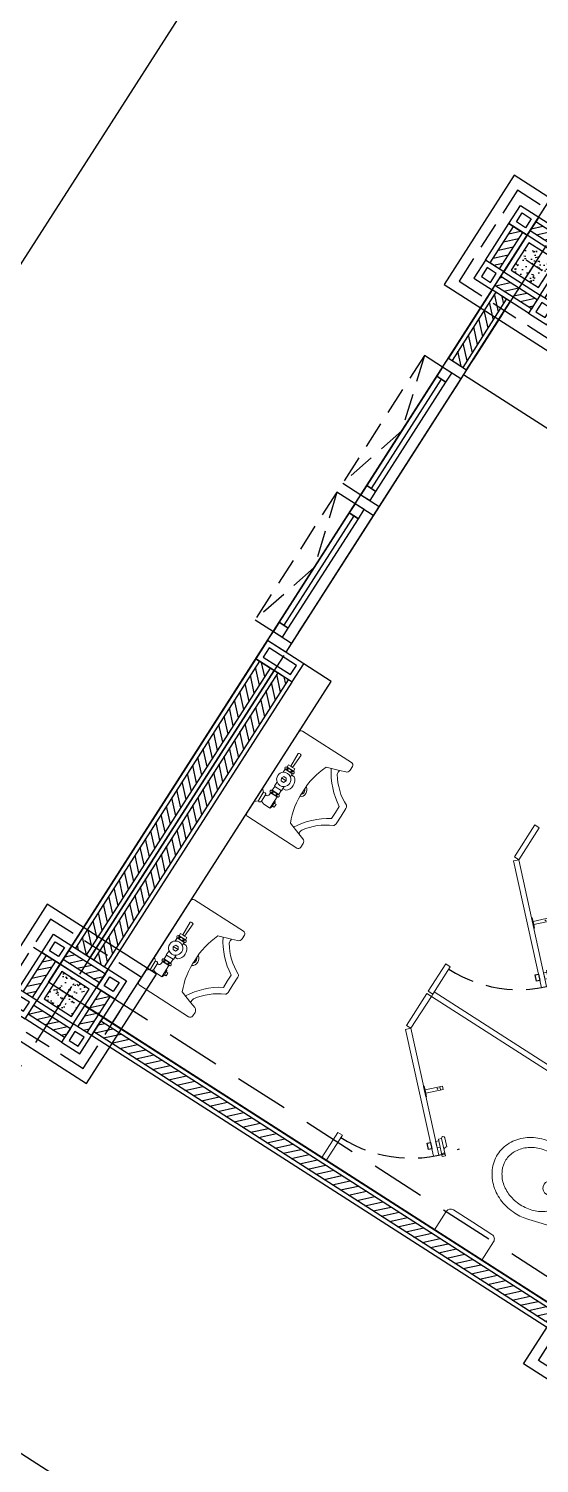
# Model space of a CAD drawing. Header units: millimetres. Extents: x -244126 to 368105, y -173968 to 259060.
# Drawn here: x -170263.39 to -170258.3, y 88082.85 to 88097.15 of the extents above; entities that cross this region are included whole.
import ezdxf
from ezdxf.xclip import XClip

# ---------------------------------------------------------------- set-up
doc = ezdxf.new("R2010")
doc.units = ezdxf.units.MM
doc.header["$MEASUREMENT"] = 0
doc.header["$XCLIPFRAME"] = 0
doc.linetypes.add('DASHED2', pattern=[0.375, 0.25, -0.125])
doc.linetypes.add('HIDDEN2', pattern=[0.1875, 0.125, -0.0625])
for name, color, linetype in [('1', 1, 'Continuous'), ('2', 2, 'Continuous'), ('21', 21, 'Continuous'), ('8', 8, 'Continuous'), ('AU_CENTER', 2, 'Continuous'), ('AU_COLM_IN', 9, 'Continuous'), ('AU_DOOR_IN', 15, 'Continuous'), ('AU_HIDDEN', 1, 'HIDDEN2'), ('AU_sanitary ware', 21, 'Continuous'), ('AU_WALL', 2, 'Continuous'), ('AU_WALL_HAT', 15, 'Continuous'), ('AU_WIND', 7, 'Continuous'), ('AU_WIND_IN', 15, 'Continuous'), ('CPP-COL', 5, 'Continuous'), ('WALL', 2, 'Continuous')]:
    doc.layers.add(name, color=color, linetype=linetype)
for name, color, linetype, lineweight in [('AU_PARTITION', 21, 'Continuous', 9), ('WC-OUT-1', 21, 'Continuous', 9), ('WC-OUTL-1', 8, 'Continuous', 5), ('WC_OUT 01', 7, 'Continuous', 9)]:
    doc.layers.add(name, color=color, linetype=linetype, lineweight=lineweight)

# ---------------------------------------------------------------- blocks, each defined once
blk = doc.blocks.new('A$C015d2ecd')
at = {"layer": 'WALL', "color": 1}
for p, q in [((37.51029759831727, 48.49999999767169), (37.5054304379737, 35.49999999778811)), ((45.51179518597201, 48.49999999825377), (37.50992320128717, 48.49999999767169))]:
    blk.add_line(p, q, dxfattribs=at)
blk = doc.blocks.new('SB_CENTER')
at = {"layer": 'AU_CENTER'}
for points in [[(-0.02499999999999858, 0), (0.02500000000000213, 0)], [(0, 0.02499999999999858), (0, -0.02499999999999858)]]:
    blk.add_lwpolyline(points, dxfattribs=at)
blk = doc.blocks.new('A$C813e3aed')
at = {"layer": 'CPP-COL'}
h = blk.add_hatch(dxfattribs=at)
h.set_pattern_fill('AR-CONC', color=11, scale=0.0005)
h.set_pattern_definition([(49.99999999999999, (0.09993666057289374, 0.1000024424374715), (0.09109233449800201, -0.007969542769451544), [0.009525, -0.104775]), (355, (0.09993666057289374, 0.1000024424374715), (-0.01762171071248467, 0.09552842261951758), [0.00762, -0.08382029208500001]), (100.4514447, (0.1075276640731317, 0.0993383156874188), (0.07347062354517664, 0.08755887595609756), [0.008095004399999998, -0.08904512229999997]), (46.18420000000001, (0.09993666057289374, 0.1254024424360978), (0.135539520446065, -0.02102116396636357), [0.0142875, -0.1571625]), (96.63555760999992, (0.1112316105727587, 0.1236506924378773), (0.1187020670257515, 0.1237130622988608), [0.01214251157, -0.13356780408]), (351.1841511700001, (0.09993666057289374, 0.1254024424360978), (0.1187020670324885, 0.1237130622927663), [0.011429983535, -0.12572986596]), (21, (0.1126366605731164, 0.1190524424364412), (0.07580719563456624, -0.05113259909354381), [0.009525, -0.104775]), (326.0000000000001, (0.1126366605731164, 0.1190524424364412), (0.03090101417382354, 0.09209398306115964), [0.00762, -0.08381999999999999]), (71.45144499999999, (0.1189539268725639, 0.1147913924869499), (0.1067082096393581, 0.04096138444295262), [0.008095004400000001, -0.0890449688]), (37.50000000000001, (0.09993666057289374, 0.1000024424374715), (0.001544301625295908, 0.04227751943657655), [0, -0.082804, 0, -0.08509, 0, -0.0841375]), (7.499999999999999, (0.09993666057289374, 0.1000024424374715), (0.03340983125515287, 0.05009028740905976), [0, -0.04851399999999999, 0, -0.080899, 0, -0.03206750000000001]), (327.5, (0.07161566057311575, 0.1000024424374715), (0.06779529758343569, -0.002864371996336722), [0, -0.03175, 0, -0.09906000000000001, 0, -0.131445]), (317.5, (0.0589156605728931, 0.1000024424374715), (0.07406459069300902, 0.01271324551666651), [0, -0.041275, 0, -0.065786, 0, -0.093345])])
h.paths.add_polyline_path([(0.02493666057398514, 0.02500244243856287), (0.1749366605718023, 0.02500244243856287), (0.1749366605718023, 0.1750024424363801), (0.02493666057398514, 0.1750024424363801)])
blk.add_lwpolyline([(7.40748509997502e-06, 2.389080691500567e-06), (0.2000074074821896, 2.389080691500567e-06), (0.2000074074821896, 0.2000023890777811), (7.40748509997502e-06, 0.2000023890777811)], close=True, dxfattribs=at)
at = {"layer": 'CPP-COL', "color": 11}
blk.add_lwpolyline([(0.02493666057398514, 0.02500244243856287), (0.1749366605718023, 0.02500244243856287), (0.1749366605718023, 0.1750024424363801), (0.02493666057398514, 0.1750024424363801)], close=True, dxfattribs=at)
at = {"layer": 'CPP-COL', "xscale": -1.666666666666667, "yscale": 1.666666666666667, "zscale": 1.666666666666667, "rotation": 6.991919043741746e-08}
blk.add_blockref('SB_CENTER', (0.1000074074836448, 0.1000023890792363), dxfattribs=at)
blk = doc.blocks.new('A$C17E623F9')
at = {"layer": 'AU_WALL_HAT'}
h = blk.add_hatch(dxfattribs=at)
h.set_pattern_fill('ANSI31', color=256, scale=0.01)
h.set_pattern_definition([(45, (-30616.9104475692, 7338.855152288292), (-0.02245064030267288, 0.02245064030267288), [])])
h.paths.add_polyline_path([(0.09999999999854481, 0.124999999998181), (-0.1000000000021828, 0.124999999998181), (-0.1000000000021828, 0.1749999999992724), (0.09999999999854481, 0.1749999999992724)])
h.paths.add_polyline_path([(-0.1749999999992724, 0.09999999999854481), (-0.125000000003638, 0.09999999999854481), (-0.125, -0.09999999999854481), (-0.1749999999956344, -0.09999999999854481)])
h.paths.add_polyline_path([(0.125, 0.09999999999854481), (0.1749999999956344, 0.09999999999854481), (0.1749999999992724, -0.09999999999854481), (0.125000000003638, -0.09999999999854481)])
h.paths.add_polyline_path([(-0.1000000000021828, -0.124999999998181), (0.09999999999854481, -0.124999999998181), (0.09999999999854481, -0.1749999999992724), (-0.1000000000021828, -0.1749999999992724)])
at = {"layer": '2', "ltscale": 0.01}
for points in [[(-0.1000000000021828, 0.09999999999854481), (-0.2000000000007276, 0.09999999999854481), (-0.2000000000007276, 0.1999999999989086), (-0.1000000000021828, 0.1999999999989086)], [(0.09999999999854481, 0.09999999999854481), (-0.1000000000021828, 0.09999999999854481), (-0.1000000000021828, 0.1999999999989086), (0.09999999999854481, 0.1999999999989086)], [(0.1999999999970896, 0.09999999999854481), (0.09999999999854481, 0.09999999999854481), (0.09999999999854481, 0.1999999999989086), (0.1999999999970896, 0.1999999999989086)], [(-0.2000000000007276, 0.09999999999854481), (-0.1000000000021828, 0.09999999999854481), (-0.09999999999854481, -0.09999999999854481), (-0.1999999999970896, -0.09999999999854481)], [(0.09999999999854481, 0.09999999999854481), (0.1999999999970896, 0.09999999999854481), (0.2000000000007276, -0.09999999999854481), (0.1000000000021828, -0.09999999999854481)], [(-0.09999999999854481, -0.09999999999854481), (-0.1999999999970896, -0.09999999999854481), (-0.1999999999970896, -0.1999999999989086), (-0.09999999999854481, -0.1999999999989086)], [(-0.1000000000021828, -0.09999999999854481), (0.09999999999854481, -0.09999999999854481), (0.09999999999854481, -0.1999999999989086), (-0.1000000000021828, -0.1999999999989086)], [(0.2000000000007276, -0.09999999999854481), (0.1000000000021828, -0.09999999999854481), (0.1000000000021828, -0.1999999999989086), (0.2000000000007276, -0.1999999999989086)]]:
    blk.add_lwpolyline(points, close=True, dxfattribs=at)
at = {"layer": '21', "ltscale": 0.01}
blk.add_lwpolyline([(-0.2999999999992724, -0.298784564422931), (0.2999999999992724, -0.298784564422931), (0.2999999999992724, 0.3012154355774328), (-0.2999999999992724, 0.3012154355774328)], close=True, dxfattribs=at)
at = {"layer": '8', "ltscale": 0.01}
for points in [[(-0.125000000003638, 0.124999999998181), (-0.1749999999992724, 0.124999999998181), (-0.1749999999992724, 0.1749999999992724), (-0.125000000003638, 0.1749999999992724)], [(0.09999999999854481, 0.124999999998181), (-0.1000000000021828, 0.124999999998181), (-0.1000000000021828, 0.1749999999992724), (0.09999999999854481, 0.1749999999992724)], [(0.1749999999956344, 0.124999999998181), (0.125, 0.124999999998181), (0.125, 0.1749999999992724), (0.1749999999956344, 0.1749999999992724)], [(-0.1749999999992724, 0.09999999999854481), (-0.125000000003638, 0.09999999999854481), (-0.125, -0.09999999999854481), (-0.1749999999956344, -0.09999999999854481)], [(0.125, 0.09999999999854481), (0.1749999999956344, 0.09999999999854481), (0.1749999999992724, -0.09999999999854481), (0.125000000003638, -0.09999999999854481)], [(-0.125, -0.124999999998181), (-0.1749999999956344, -0.124999999998181), (-0.1749999999956344, -0.1749999999992724), (-0.125, -0.1749999999992724)], [(-0.1000000000021828, -0.124999999998181), (0.09999999999854481, -0.124999999998181), (0.09999999999854481, -0.1749999999992724), (-0.1000000000021828, -0.1749999999992724)], [(0.1749999999992724, -0.124999999998181), (0.125000000003638, -0.124999999998181), (0.125000000003638, -0.1749999999992724), (0.1749999999992724, -0.1749999999992724)]]:
    blk.add_lwpolyline(points, close=True, dxfattribs=at)
at = {"layer": 'AU_HIDDEN', "color": 1}
blk.add_lwpolyline([(-0.249999999996362, -0.2487845644236586), (0.249999999996362, -0.2487845644236586), (0.249999999996362, 0.2512154355781604), (-0.249999999996362, 0.2512154355781604)], close=True, dxfattribs=at)
blk.add_blockref('A$C813e3aed', (-0.1000074074836448, -0.1000023890792363))
blk = doc.blocks.new('A$C748caf27')
at = {"ltscale": 0.01}
blk.add_line((0.1999999999970896, 0), (0.1999999999970896, 0.8000000000001819), dxfattribs=at)
at = {"layer": 'AU_DOOR_IN', "linetype": 'HIDDEN2'}
for points in [[(0.09999999999854481, 0.05000000000109139), (0, 0.05000000000109139), (0, 0.749999999996362), (0.09999999999854481, 0.749999999996362)], [(0, 0.05000000000109139), (0.09999999999854481, 0.4000000000005457), (0, 0.749999999996362)]]:
    blk.add_lwpolyline(points, dxfattribs=at)
at = {"layer": 'AU_WIND'}
for points in [[(0.09999999999854481, 0.8000000000001819), (0.09999999999854481, 0.7499999999990905), (0.1999999999970896, 0.7499999999990905), (0.1999999999970896, 0.8000000000001819)], [(0.1499999999941792, 0.7499999999990905), (0.1499999999941792, 0.6999999999979991), (0.09999999999854481, 0.6999999999979991), (0.09999999999854481, 0.7499999999990905)], [(0.1499999999941792, 0.1000000000021828), (0.1499999999941792, 0.05000000000109139), (0.09999999999854481, 0.05000000000109139), (0.09999999999854481, 0.1000000000021828)], [(0.09999999999854481, 0.05000000000109139), (0.09999999999854481, 0), (0.1999999999970896, 0), (0.1999999999970896, 0.05000000000109139)]]:
    blk.add_lwpolyline(points, close=True, dxfattribs=at)
blk.add_lwpolyline([(0.125, 0.1000000000021828), (0.125, 0.6999999999961801)], dxfattribs=at)
at = {"layer": 'AU_WIND_IN'}
blk.add_lwpolyline([(0.1999999999970896, 0.05000000000109139), (0.1999999999970896, 0.7499999999990905)], dxfattribs=at)
blk.add_lwpolyline([(0.09999999999854481, 0.1000000000021828), (0.09999999999854481, 0.6999999999979991), (0.1499999999941792, 0.6999999999979991), (0.1499999999941792, 0.1000000000021828)], close=True, dxfattribs=at)
blk = doc.blocks.new('T - ______ -G _ WILLY 25')
at = {"color": 15, "lineweight": 9}
for p, q in [((-0.0212132034384922, -0.04242640686788945), (-0.01060660172061034, -0.0530330085875903)), ((-0.002651650432198949, -0.0450780573009979), (0.0371231060125865, -0.005303300864397897)), ((-9.094947017729282e-13, -0.02121320343576372), (0.02121320343576372, -2.728484105318785e-12))]:
    blk.add_line(p, q, dxfattribs=at)
at = {"color": 1, "lineweight": 9, "flags": 128}
blk.add_lwpolyline([(-0.01060660171697236, -0.01060660171697236), (-9.094947017729282e-13, -0.02121320343576372), (-0.03181980326462508, -0.05303300669311284), (-0.02121320154674322, -0.06363960841190419), (-0.00265165043219895, -0.0450780573009979, -0.4399017163631037), (0.01767766952707461, -0.04596194078021654), (0.04772970772864937, -0.01590990258591773, 0.4142135623332077), (0.04772970773065561, -0.005303300867848627, 0.4142135623332062), (0.0371231060125865, -0.005303300864397897), (0.02651207285362034, 0.005298869414218643), (0.02121320343576372, -2.728484105318785e-12), (0.01060660171879135, 0.01060660171606287), (-0.01060660171879135, -0.01060660171515337)], format="xyb", dxfattribs=at)
at = {"layer": '1', "flags": 128}
blk.add_lwpolyline([(-0.03889087296556681, 0.01767766953344108), (-0.01767766952798411, 0.03889087296647631), (-0.007071067811921239, 0.02828427124677546), (-0.02828427124859445, 0.007071067814649723)], close=True, dxfattribs=at)
blk = doc.blocks.new('T-_________ -G-WILLY 25')
at = {"color": 1, "lineweight": 9, "flags": 128}
blk.add_lwpolyline([(0, 0.0250000000005457), (0, -0.0250000000005457), (0.00300000000061118, -0.0249999999996362), (0.00300000000061118, -0.007499999999708962), (0.08500000000094587, -0.007499999999708962), (0.08500000000094587, 0.007499999999708962), (0.00300000000061118, 0.007499999999708962), (0.00300000000061118, 0.0249999999996362), (0, 0.0249999999996362)], dxfattribs=at)
at = {"layer": 'WC_OUT 01', "color": 15, "lineweight": 9}
for p, q in [((0.00300000000061118, 0.007499999999708962), (0.00300000000061118, -0.007499999999708962)), ((0.07250000000021828, -0.007499999999708962), (0.07250000000021828, 0.007499999999708962)), ((0.07250000000021828, 0.007499999999708962), (0.07250000000021828, -0.007499999999708962))]:
    blk.add_line(p, q, dxfattribs=at)
blk.add_circle((0.06002651997278008, 0), 0.001526519972685492, dxfattribs=at)
blk = doc.blocks.new('A$Ccd360dd7')
at = {"layer": 'AU_HIDDEN'}
blk.add_arc((1.662410795688629e-07, -4.016328603029251e-07), 0.5999999999309747, 269.9999997832215, 324.5604025758408, dxfattribs=at)
at = {"layer": 'AU_PARTITION', "color": 7}
blk.add_lwpolyline([(0.4242640670854598, -0.4242640703450888), (0, 0), (-0.01767766958801076, -0.01767766941338778), (0.4065863975265529, -0.4419417397584766)], close=True, dxfattribs=at)
for name, p, rotation in [('T-_________ -G-WILLY 25', (0.2121320335136261, -0.2121320350561291), 44.99999993220062), ('T - ______ -G _ WILLY 25', (0.3889087281131651, -0.388908731052652), 89.99999979422228)]:
    blk.add_blockref(name, p, dxfattribs=dict(rotation=rotation))
blk = doc.blocks.new('A$Cb0b758b2')
at = {"layer": 'WC-OUT-1', "color": 8}
for p, q in [((-0.03200000000651926, 0.3610000000335276), (-0.03299999999580905, 0.3270000000484288)), ((0.03200000000651926, 0.3610000000335276), (0.03299999999580905, 0.3270000000484288)), ((-0.06132577336393297, 0.07499999995343387), (-0.06132577336393297, 0.06000000005587935)), ((-0.05032577336532995, 0.05149999994318932), (-0.05032577336532995, 0.08349999994970858)), ((-0.03732577338814735, 0.08449999999720603), (-0.03732577338814735, 0.05050000001210719)), ((0, 0.05799999996088445), (0, 0.07700000004842877)), ((0.03800000000046566, 0.05200000002514571), (0.03800000000046566, 0.08299999998416752)), ((0.06750000000465661, 0.08449999999720603), (0.06750000000465661, 0.05050000001210719)), ((0.08049999998183921, 0.05149999994318932), (0.08049999998183921, 0.08349999994970858)), ((0.1299419269780628, 0.09459527570288628), (0.1139419269748032, 0.09459527570288628)), ((0.1139419269748032, 0.09199999994598329), (0.1299419269780628, 0.09199999994598329)), ((0.1155000000144355, 0.1025952757336199), (0.1284999999916181, 0.1025952757336199)), ((0.1169419270008802, 0.1015952758025378), (0.1169419270008802, 0.09559527575038373)), ((0.1269419269519858, 0.1015952758025378), (0.1269419269519858, 0.09559527575038373)), ((0.1024999999790452, 0.0400000000372529), (0.1385000000009313, 0.0400000000372529)), ((0.1205000000190921, 0.02899999998044223), (0.1055000000051223, 0.02899999998044223)), ((0.1205000000190921, 0.02899999998044223), (0.1354999999748543, 0.02899999998044223))]:
    blk.add_line(p, q, dxfattribs=at)
for points in [[(0.1055000000051223, -0.01699999999254942), (0.09749999997438863, -0.01699999999254942, 0.2932252446352074), (0.08850000001257285, -0.03300000005401671), (0.1525000000256114, -0.03300000005401671, 0.2932252446352066), (0.1435000000055879, -0.01699999999254942), (0.1354999999748543, -0.01699999999254942), (0.1354999999748543, 0.02899999998044223), (0.1385000000009313, 0.02899999998044223, 0.3879024034926963), (0.1435226805042475, 0.0344999999506399, 0.3879024034926958), (0.1385000000009313, 0.0400000000372529), (0.1385000000009313, 0.05099999997764826), (0.1435000000055879, 0.06200000003445894), (0.1435000000055879, 0.08999999996740371), (0.1425000000162981, 0.09199999994598329), (0.1299419269780628, 0.09199999994598329), (0.1299419269780628, 0.09459527570288628), (0.1309419269673526, 0.09459527570288628), (0.1309419269673526, 0.1025952757336199), (0.1284999999916181, 0.1025952757336199), (0.1284999999916181, 0.1080000000074506), (0.1251578680239618, 0.1080000000074506), (0.1155000000144355, 0.1080000000074506), (0.1155000000144355, 0.1025952757336199), (0.1129419269855134, 0.1025952757336199), (0.1129419269855134, 0.09459527570288628), (0.1139419269748032, 0.09459527570288628), (0.1139419269748032, 0.09199999994598329), (0.1089987342711538, 0.09199999994598329), (0.1014999999897555, 0.09199999994598329), (0.0972499999916181, 0.08349999994970858), (0.09691352106165141, 0.08349999994970858), (0.1752305997652002, 0.356963537982665, 0.07049287302632377), (0.1850123648764566, 0.4259999999776483, 0.08272993031750407), (0.1715898749534972, 0.5065671120537445, 0.09050774203168431), (0.1337390809785575, 0.574125618673861, 0.1042320216501993), (0.07241206732578576, 0.6228988657239825, 0.1165619489727375), (0, 0.640012364834547, 0.1165619489727375), (-0.07241206732578576, 0.6228988657239825, 0.1042320216501974), (-0.1337390809785575, 0.574125618673861, 0.09050774203168636), (-0.1715898749534972, 0.5065671120537445, 0.08272993031750467), (-0.1850123648764566, 0.4259999999776483, 0.0704928730264013), (-0.1752305997652002, 0.356963537982665), (-0.0943879330297932, 0.07468128192704171), (-0.1263257733662613, 0.07649999996647239, 0.3988843303476355), (-0.1338257733732462, 0.06999999994877726), (-0.1338257733732462, 0.06750000000465661), (-0.1338257733732462, 0.06499999994412065, 0.3988843303476317), (-0.1263257733662613, 0.05850000004284084), (-0.09034168411744758, 0.06055279856082052), (-0.0756980250007473, 0.009420824702829123, 0.3346867530692718), (-0.06320044508902356, 0), (0.06320044508902356, 0, 0.3346867530692713), (0.0756980250007473, 0.009420824702829123), (0.08774905791506171, 0.05149999994318932), (0.09649999998509884, 0.05149999994318932, -0.1017807251304934), (0.09926454757805914, 0.05033991171512753, -0.2546718022655382), (0.1024999999790452, 0.04399999999441206), (0.1024999999790452, 0.0400000000372529), (0.1024999999790452, 0.0400000000372529, 0.3879024034927595), (0.09747731947572902, 0.0344999999506399, 0.3879024034927592), (0.1024999999790452, 0.02899999998044223), (0.1055000000051223, 0.02899999998044223), (0.1055000000051223, -0.01699999999254942), (0.09749999997438863, -0.01699999999254942, 0.2932252446352066), (0.08850000001257285, -0.03300000005401671), (0.1525000000256114, -0.03300000005401671, 0.2932252446352074), (0.1435000000055879, -0.01699999999254942), (0.1354999999748543, -0.01699999999254942)], [(-0.03200000000651926, 0.3610000000335276, -0.3310744766262492), (0, 0.3850000000093132)], [(0.03200000000651926, 0.3610000000335276, 0.3310744766262492), (0, 0.3850000000093132)], [(-0.03299999999580905, 0.3270000000484288, 0.3390952068859805), (0, 0.3029999999562278)], [(0.03299999999580905, 0.3270000000484288, -0.3390952068859805), (0, 0.3029999999562278)], [(-0.02462742372881621, 0.08299999998416752), (-0.03482577338581905, 0.08299999998416752, -0.2360679774997874), (-0.03732577338814735, 0.08449999999720603, 0.5384615384616123), (-0.05032577336532995, 0.08449999999720603), (-0.05032577336532995, 0.08349999994970858, -0.4142135623731117), (-0.05232577340211719, 0.08250000001862645), (-0.05932577338535339, 0.08299999998416752, 0.2740443533094043), (-0.06132577336393297, 0.08200000005308539), (-0.06132577336393297, 0.07499999995343387, -0.3866068747318403), (-0.06432577339001, 0.07299999997485429), (-0.0943879330297932, 0.07468128192704171)], [(-0.04979646415449679, 0.0852111044805497, 0.05679535612434616), (-0.04934712051181123, 0.08284584246575832, 0.08578280710761088), (-0.04806841403478757, 0.08034314576070756, 0.106070021963585), (-0.04602728923782706, 0.07856753095984459, 0.1268223572478418), (-0.04382577334763482, 0.0779999999795109, 0.1268223572478371), (-0.04162425751565024, 0.07856753095984459, 0.1060700219635829), (-0.03958313266048208, 0.08034314576070756, 0.08578280710760054), (-0.03830442624166608, 0.08284584246575832, 0.05679535612435508), (-0.03785508259898052, 0.0852111044805497)], [(0.09691352106165141, 0.08349999994970858), (0.08049999998183921, 0.08349999994970858), (0.08049999998183921, 0.08449999999720603, 0.5384615384616123), (0.06750000000465661, 0.08449999999720603, -0.2360679774997843), (0.0650000000023283, 0.08299999998416752), (0.03800000000046566, 0.08299999998416752), (0.03800000000046566, 0.08600000001024455), (0.02246130007551983, 0.08600000001024455)], [(0.07997069082921371, 0.0852111044805497, -0.05679535612434344), (0.07952134712832049, 0.08284584246575832, -0.08578280710760755), (0.07824264070950449, 0.08034314576070756, -0.1060700219635786), (0.07620151585433632, 0.07856753095984459, -0.1268223572478383), (0.07400000002235174, 0.0779999999795109, -0.1268223572478383), (0.0717984841321595, 0.07856753095984459, -0.1060700219635762), (0.069757359335199, 0.08034314576070756, -0.08578280710760663), (0.06847865285817534, 0.08284584246575832, -0.05679535612434629), (0.06802930921548977, 0.0852111044805497)], [(-0.02462742372881621, 0.05200000002514571), (-0.03482577338581905, 0.05200000002514571, 0.236067977499781), (-0.03732577338814735, 0.05050000001210719), (-0.03732577338814735, 0.05000000004656613, -0.5384615384616125), (-0.05032577336532995, 0.05000000004656613), (-0.05032577336532995, 0.05115415749605745), (-0.05032577336532995, 0.05149999994318932, 0.4142135623731042), (-0.05232577340211719, 0.05249999999068677), (-0.05932577338535339, 0.05200000002514571, -0.2740443533094061), (-0.06132577336393297, 0.05299999995622784), (-0.06132577336393297, 0.06000000005587935, 0.3866068747318434), (-0.06432577339001, 0.06200000003445894), (-0.09034168411744758, 0.06055279856082052)], [(-0.04979646415449679, 0.04928889544680715, -0.07126913813766504), (-0.04934712051181123, 0.05115415749605745, -0.08578280710760514), (-0.04806841403478757, 0.05365685420110822, -0.1060700219635782), (-0.04602728923782706, 0.05543246900197119, -0.1268223572478354), (-0.04382577334763482, 0.05599999998230487, -0.1268223572478414), (-0.04162425751565024, 0.05543246900197119, -0.1060700219635759), (-0.03958313266048208, 0.05365685420110822, -0.08578280710760455), (-0.03830442624166608, 0.05115415749605745, -0.07126913813767179), (-0.03785508259898052, 0.04928889544680715)], [(0.08774905791506171, 0.05149999994318932), (0.08049999998183921, 0.05149999994318932), (0.08049999998183921, 0.05115415749605745), (0.08049999998183921, 0.05000000004656613, -0.5384615384616125), (0.06750000000465661, 0.05000000004656613), (0.06750000000465661, 0.05050000001210719, 0.2360679774997848), (0.0650000000023283, 0.05200000002514571), (0.03800000000046566, 0.05200000002514571), (0.03800000000046566, 0.04850000003352761), (0.02203996368916705, 0.04850000003352761)], [(0.07997069082921371, 0.04928889544680715, 0.07126913813766862), (0.07952134712832049, 0.05115415749605745, 0.08578280710760562), (0.07824264070950449, 0.05365685420110822, 0.1060700219635788), (0.07620151585433632, 0.05543246900197119, 0.1268223572478343), (0.07400000002235174, 0.05599999998230487, 0.126822357247842), (0.0717984841321595, 0.05543246900197119, 0.1060700219635767), (0.069757359335199, 0.05365685420110822, 0.08578280710760672), (0.06847865285817534, 0.05115415749605745, 0.07126913813766941), (0.06802930921548977, 0.04928889544680715)]]:
    blk.add_lwpolyline(points, format="xyb", dxfattribs=at)
for points in [[(0, 0.5940000000409782, 0.1165619489727374), (-0.05181390506913885, 0.5817545655881986, 0.1042320216502), (-0.09828784258570522, 0.5447939392179251, 0.09050774203168399), (-0.1280627326341346, 0.4916498201200739, 0.08272993031750467), (-0.13900000002468, 0.4259999999776483, 0.08272993031750475), (-0.1280627326341346, 0.3603501798352227, 0.09050774203169555), (-0.09828784258570522, 0.3072060607373714, 0.104232021650196), (-0.05181390506913885, 0.2702454343670979, 0.1165619489727376), (0, 0.2580000000307336, 0.1165619489727376), (0.05181390506913885, 0.2702454343670979, 0.1042320216501977), (0.09828784258570522, 0.3072060607373714, 0.09050774203169881), (0.1280627326341346, 0.3603501798352227, 0.08272993031750407), (0.13900000002468, 0.4259999999776483, 0.08272993031750407), (0.1280627326341346, 0.4916498201200739, 0.09050774203168399), (0.09828784258570522, 0.5447939392179251, 0.1042320216501989), (0.05181390506913885, 0.5817545655881986, 0.1165619489727374)], [(-0.03782577335368842, 0.06750000000465661, 0.07544461622980615), (-0.03830442624166608, 0.07065415754914284, 0.08578280710761421), (-0.03958313266048208, 0.0731568542541936, 0.1060700219635906), (-0.04162425751565024, 0.07493246905505657, 0.1268223572478548), (-0.04382577334763482, 0.07550000003539026, 0.1268223572478418), (-0.04602728923782706, 0.07493246905505657, 0.1060700219635783), (-0.04806841403478757, 0.0731568542541936, 0.08578280710760437), (-0.04934712051181123, 0.07065415754914284, 0.07544461622980238), (-0.04982577339978889, 0.06750000000465661, 0.07544461622979917), (-0.04934712051181123, 0.06434584246017039, 0.08578280710761088), (-0.04806841403478757, 0.06184314575511962, 0.106070021963585), (-0.04602728923782706, 0.06006753095425665, 0.1268223572478347), (-0.04382577334763482, 0.05949999997392297, 0.1268223572478415), (-0.04162425751565024, 0.06006753095425665, 0.1060700219635829), (-0.03958313266048208, 0.06184314575511962, 0.08578280710760497), (-0.03830442624166608, 0.06434584246017039, 0.07544461622980964)], [(0.06800000002840534, 0.06750000000465661, -0.07544461622980529), (0.06847865285817534, 0.07065415754914284, -0.08578280710760847), (0.069757359335199, 0.0731568542541936, -0.1060700219635866), (0.0717984841321595, 0.07493246905505657, -0.1268223572478509), (0.07400000002235174, 0.07550000003539026, -0.1268223572478437), (0.07620151585433632, 0.07493246905505657, -0.1060700219635807), (0.07824264070950449, 0.0731568542541936, -0.08578280710760697), (0.07952134712832049, 0.07065415754914284, -0.07544461622980858), (0.08000000001629815, 0.06750000000465661, -0.0754446162298038), (0.07952134712832049, 0.06434584246017039, -0.08578280710760755), (0.07824264070950449, 0.06184314575511962, -0.1060700219635772), (0.07620151585433632, 0.06006753095425665, -0.1268223572478343), (0.07400000002235174, 0.05949999997392297, -0.1268223572478401), (0.0717984841321595, 0.06006753095425665, -0.1060700219635763), (0.069757359335199, 0.06184314575511962, -0.08578280710760638), (0.06847865285817534, 0.06434584246017039, -0.0754446162298068)], [(0.1205000000190921, 0.0400000000372529, 0.06206020285490309), (0.1168983456445858, 0.03955123282503337, 0.07529846684570475), (0.114136038988363, 0.03838908730540425, 0.1070494840694876), (0.1120966138551012, 0.03644357284065336, 0.1500290647825659), (0.1114999999990687, 0.0344999999506399, 0.1500290647825598), (0.1120966138551012, 0.03255642706062645, 0.1070494840694843), (0.114136038988363, 0.03061091271229088, 0.07529846684570021), (0.1168983456445858, 0.02944876719266176, 0.0620602028548982), (0.1205000000190921, 0.02899999998044223, 0.06206020285487129), (0.1241016543353908, 0.02944876719266176, 0.07529846684567663), (0.1268639610498212, 0.03061091271229088, 0.1070494840694615), (0.1289033861248754, 0.03255642706062645, 0.1500290647825562), (0.1294999999809079, 0.0344999999506399, 0.1500290647825637), (0.1289033861248754, 0.03644357284065336, 0.1070494840694769), (0.1268639610498212, 0.03838908730540425, 0.07529846684570973), (0.1241016543353908, 0.03955123282503337, 0.06206020285490354)]]:
    blk.add_lwpolyline(points, format="xyb", close=True, dxfattribs=at)
blk.add_lwpolyline([(0, 0.05799999996088445), (0.00822724134195596, 0.0627500000409782), (0.00822724134195596, 0.07224999996833503), (0, 0.07700000004842877), (-0.00822724134195596, 0.07224999996833503), (-0.00822724134195596, 0.0627500000409782)], close=True, dxfattribs=at)
for points in [[(0.1309419269673526, 0.1025952757336199), (0.1269419269519858, 0.1015952758025378), (0.1219419270055369, 0.1025952757336199), (0.1169419270008802, 0.1015952758025378), (0.1129419269855134, 0.1025952757336199)], [(0.1309419269673526, 0.09459527570288628), (0.1269419269519858, 0.09559527575038373), (0.1219419270055369, 0.09459527570288628), (0.1169419270008802, 0.09559527575038373), (0.1129419269855134, 0.09459527570288628)]]:
    blk.add_lwpolyline(points, dxfattribs=at)
for centre, radius in [((-0.07099999999627471, 0.1870000000344589), 0.012), ((0.07099999999627471, 0.1870000000344589), 0.01200000000000001), ((0, 0.06750000000465661), 0.02909914088078892)]:
    blk.add_circle(centre, radius, dxfattribs=at)
for centre, radius, start, end in [((0.1039999999920838, 0.0344999999506399), 0.005522680508593577, 275.1944289062251, 84.8055710937749), ((0.1369999999878928, 0.0344999999506399), 0.005522680508593584, 95.19442890622508, 264.8055710937749)]:
    blk.add_arc(centre, radius, start, end, dxfattribs=at)
at = {"layer": 'WC-OUTL-1'}
blk.add_lwpolyline([(0.1354999999748543, -0.01699999999254942), (0.1055000000051223, -0.01699999999254942)], dxfattribs=at)
blk = doc.blocks.new('A$Cef2c207b')
at = {"layer": 'WC-OUT-1', "color": 7, "flags": 128}
blk.add_lwpolyline([(-0.125, 0), (-0.125, -0.1050000000001319, 0.414213562373095), (-0.09999999999990905, -0.1300000000001091), (0, -0.1300000000001091), (0, 0.1300000000001091), (-0.09999999999990905, 0.1300000000001091, 0.414213562373095), (-0.125, 0.1050000000001319)], format="xyb", close=True, dxfattribs=at)
blk = doc.blocks.new('A$C73bb96aa')
at = {"layer": 'WC-OUT-1', "color": 7}
blk.add_lwpolyline([(-0.02427539488144248, 0.009577578011089827), (0.1983174017118472, 0.009577578011089827, -0.4142135623730951), (0.2103174017120182, -0.002422421988967471), (0.2103174017120182, -0.2714224219889729, -0.4360695124673429), (0.1973174017120982, -0.2854224219889829), (0.1773174017121164, -0.2854224219889829, -0.3158215963539264), (0.1593174017120873, -0.2724224219889493), (0.149946810729034, -0.2453737756726468, 0.2021260587994485), (0.1283174017121382, -0.2464224219889957, 0.1396192052004918), (0.03131740171193087, -0.358422421988962, -0.2092215620880909), (0.01731740171180718, -0.3645487997155215), (-0.02427539488144248, -0.3645487997155215), (-0.06586819147469214, -0.3645487997155215, -0.2092215620880909), (-0.07986819147436108, -0.358422421988962, 0.1396192052004918), (-0.1768681914745684, -0.2464224219889957, 0.2021260587994485), (-0.1984976004914643, -0.2453737756726468), (-0.2078681914745175, -0.2724224219889493, -0.3158215963539264), (-0.2258681914745466, -0.2854224219889829), (-0.2458681914745284, -0.2854224219889829, -0.4360695124673429), (-0.2588681914744484, -0.2714224219889729), (-0.2588681914744484, -0.002422421988967471, -0.4142135623730951), (-0.2468681914747322, 0.009577578011089827)], format="xyb", close=True, dxfattribs=at)
for points in [[(-0.1118681914745139, 0.009577578011089827), (-0.1248681914744338, -0.003422421988943825), (-0.129868191474543, -0.003422421988943825, -1), (-0.129868191474543, -0.01742242198895383), (-0.129868191474543, -0.02142242198897293, 0.4142135623730951), (-0.1188681914745757, -0.03242242198894019), (-0.1088681914743574, -0.03242242198894019, -1), (-0.0948681914746885, -0.03242242198894019), (-0.07427539488162438, -0.03242242198894019), (-0.07427539488162438, -0.03042242198898748), (-0.05075952237484671, -0.03042242198898748, -0.5026659565214026), (0.002208732611507003, -0.03042242198898748), (0.01901640118603609, -0.03042242198898748, -0.8646890413059712), (0.03272460511834652, -0.03242242198894019), (0.04472460511897225, -0.03242242198894019), (0.04472460511897225, -0.04442242198899748), (0.1131318085253952, -0.04142242198895474, -0.1097722286464451), (0.1161318085255516, -0.04942242198899294, -0.1097722286464451), (0.1131318085253952, -0.05742242198891745), (0.0447246051185175, -0.05442242198898839), (0.0447246051185175, -0.06742242198890835), (0.03272460511834652, -0.06742242198890835, -0.8646890412887485), (0.01901640118603609, -0.06942242198897475), (0.002483170201685425, -0.06942242198897475, -0.5115121337153911), (-0.05103395996502513, -0.06942242198897475), (-0.07427539488162438, -0.06942242198897475), (-0.07427539488162438, -0.06742242198890835), (-0.0948681914746885, -0.06742242198890835, -1), (-0.1088681914743574, -0.06742242198890835), (-0.1288681914743393, -0.06742242198890835), (-0.1338681914744484, -0.0724224219889038), (-0.1408681914745102, -0.0724224219889038), (-0.1408681914745102, -0.08242242198889471), (-0.1558681914743829, -0.08242242198889471), (-0.1558681914743829, -0.0724224219889038), (-0.1628681914744448, -0.0724224219889038), (-0.1698681914745066, -0.06742242198890835), (-0.1698681914745066, -0.03242242198894019), (-0.1638681914746485, -0.01742242198895383), (-0.1648681914743975, -0.01742242198895383, -1), (-0.1648681914743975, -0.003422421988943825), (-0.1708681914747103, -0.003422421988943825), (-0.1828681914744266, 0.009577578011089827)], [(-0.02427539488144248, -0.1549197721064957, 0.1116501948970835), (-0.1773425343403687, -0.1843086941677257), (-0.1984976004914643, -0.2453737756726468, -0.3158215963539264)], [(-0.02427539488144248, -0.1549197721064957, -0.1116501948970835), (0.1287917445779385, -0.1843086941677257), (0.149946810729034, -0.2453737756726468, 0.3158215963539264)]]:
    blk.add_lwpolyline(points, format="xyb", dxfattribs=at)
at = {"layer": 'WC-OUTL-1'}
blk.add_line((-0.07427539488162438, -0.06742242198890835), (-0.07427539488162438, -0.03242242198894019), dxfattribs=at)
for points in [[(-0.1658581409678845, -0.003492775533231907), (-0.129868191474543, -0.003422421988943825)], [(-0.129868191474543, -0.01742242198895383), (-0.1638681914746485, -0.01742242198895383)], [(-0.1088681914743574, -0.03242242198894019), (-0.1088681914743574, -0.06742242198890835)], [(-0.0948681914746885, -0.06742242198890835), (-0.0948681914746885, -0.03242242198894019)], [(-0.02427539488144248, -0.06310975271003372), (-0.02427539488144248, -0.03710975270996641)], [(0.01901640118603609, -0.06942242198897475), (0.01901640118603609, -0.03042242198898748)], [(0.03272460511834652, -0.03242242198894019), (0.03272460511834652, -0.06742242198890835)], [(0.04472460511897225, -0.04442242198899748), (0.0447246051185175, -0.05442242198898839)], [(-0.1288681914743393, -0.06742242198890835), (-0.1698681914745066, -0.06742242198890835)], [(-0.1408681914745102, -0.0724224219889038), (-0.1558681914743829, -0.0724224219889038)]]:
    blk.add_lwpolyline(points, dxfattribs=at)
for points in [[(-0.1078681914746085, -0.04942242198899294, 0.06097361952383778), (-0.1073778101608696, -0.05342872985204394, 0.07434315978506248), (-0.1061108321614483, -0.05649348980080049, 0.1069431103829875), (-0.1039807098768506, -0.05876405161461662, 0.1522155302173926), (-0.1018681914747503, -0.05942242198898384, 0.1522155302173838), (-0.09975567307219535, -0.05876405161461662, 0.1069431103829711), (-0.0976255507875976, -0.05649348980080049, 0.07434315978506441), (-0.09635857278817639, -0.05342872985204394, 0.06097361952383778), (-0.09586819147443748, -0.04942242198899294, 0.06097361952383951), (-0.09635857278817639, -0.04541611412582824, 0.07434315978506592), (-0.0976255507875976, -0.0423513541770717, 0.1069431103829748), (-0.09975567307219535, -0.04008079236336926, 0.1522155302173857), (-0.1018681914747503, -0.03942242198900203, 0.1522155302173804), (-0.1039807098768506, -0.04008079236336926, 0.1069431103829813), (-0.1061108321614483, -0.0423513541770717, 0.07434315978506441), (-0.1073778101608696, -0.04541611412582824, 0.0609736195238395)], [(0.01972460511842655, -0.04942242198899294, 0.06097361952383778), (0.02021498643216546, -0.05342872985204394, 0.07434315978506248), (0.02148196443113193, -0.05649348980080049, 0.1069431103829875), (0.02361208671572967, -0.05876405161461662, 0.1522155302173926), (0.02572460511828467, -0.05942242198898384, 0.1522155302173838), (0.02783712352083967, -0.05876405161461662, 0.1069431103829711), (0.02996724580543741, -0.05649348980080049, 0.07434315978506441), (0.03123422380485863, -0.05342872985204394, 0.06097361952383778), (0.03172460511814279, -0.04942242198899294, 0.06097361952383951), (0.03123422380485863, -0.04541611412582824, 0.07434315978506592), (0.02996724580543741, -0.0423513541770717, 0.1069431103829748), (0.02783712352083967, -0.04008079236336926, 0.1522155302173857), (0.02572460511828467, -0.03942242198900203, 0.1522155302173804), (0.02361208671572967, -0.04008079236336926, 0.1069431103829813), (0.02148196443113193, -0.0423513541770717, 0.07434315978506441), (0.02021498643216546, -0.04541611412582824, 0.0609736195238395)]]:
    blk.add_lwpolyline(points, format="xyb", close=True, dxfattribs=at)
for points in [[(-0.107816473594994, -0.0711126712777741, -0.04118833950991659), (-0.1073778101608696, -0.0684161141258528, -0.07434315978506248), (-0.1061108321614483, -0.06535135417709625, -0.1069431103829875), (-0.1039807098768506, -0.06308079236328012, -0.1522155302173926), (-0.1018681914747503, -0.0624224219889129, -0.1522155302173838), (-0.09975567307219535, -0.06308079236328012, -0.1069431103829711), (-0.0976255507875976, -0.06535135417709625, -0.07434315978506441), (-0.09635857278817639, -0.0684161141258528, -0.04118833950991913), (-0.09591990935405192, -0.0711126712777741, -0.06097361952383951)], [(-0.107726110089061, -0.02859034820232864, 0.02818351761938694), (-0.1073778101608696, -0.03042872985213307, 0.07434315978506248), (-0.1061108321614483, -0.03349348980077593, 0.1069431103829875), (-0.1039807098768506, -0.03576405161459206, 0.1522155302173926), (-0.1018681914747503, -0.03642242198895929, 0.1522155302173838), (-0.09975567307219535, -0.03576405161459206, 0.1069431103829711), (-0.0976255507875976, -0.03349348980077593, 0.07434315978506441), (-0.09635857278817639, -0.03042872985213307, 0.0281835176193895), (-0.09601027285998498, -0.02859034820232864, 0.06097361952383951)], [(0.01977632299758625, -0.0711126712777741, -0.04118833950991659), (0.02021498643216546, -0.0684161141258528, -0.07434315978506248), (0.02148196443113193, -0.06535135417709625, -0.1069431103829875), (0.02361208671572967, -0.06308079236328012, -0.1522155302173926), (0.02572460511828467, -0.0624224219889129, -0.1522155302173838), (0.02783712352083967, -0.06308079236328012, -0.1069431103829711), (0.02996724580543741, -0.06535135417709625, -0.07434315978506441), (0.03123422380485863, -0.0684161141258528, -0.04118833950991913), (0.03167288723898309, -0.0711126712777741, -0.06097361952383951)], [(0.01986668650397405, -0.02859034820232864, 0.02818351761938694), (0.02021498643216546, -0.03042872985213307, 0.07434315978506248), (0.02148196443113193, -0.03349348980077593, 0.1069431103829875), (0.02361208671572967, -0.03576405161459206, 0.1522155302173926), (0.02572460511828467, -0.03642242198895929, 0.1522155302173838), (0.02783712352083967, -0.03576405161459206, 0.1069431103829711), (0.02996724580543741, -0.03349348980077593, 0.07434315978506441), (0.03123422380485863, -0.03042872985213307, 0.0281835176193895), (0.03158252373259529, -0.02859034820232864, 0.06097361952383951)], [(-0.06127539488170441, -0.06942242198897475), (-0.06127539488170441, -0.0844224219889611, 0.4867739755181794), (0.01272460511836471, -0.0844224219889611), (0.01272460511836471, -0.06942242198897475)]]:
    blk.add_lwpolyline(points, format="xyb", dxfattribs=at)
blk.add_lwpolyline([(-0.02427539488144248, -0.03710975270996641), (-0.01260986122542818, -0.0436097527099264), (-0.01260986122542818, -0.05660975270996005), (-0.02427539488144248, -0.06310975271003372), (-0.03594092853745678, -0.05660975270996005), (-0.03594092853745678, -0.0436097527099264)], close=True, dxfattribs=at)
at = {"layer": 'WC-OUTL-1', "color": 21}
for points in [[(-0.1859105917560555, -0.2066710572087231, -0.1313755732822721), (-0.05786819147442657, -0.3334224219889848), (-0.02427539488144248, -0.3334224219889848)], [(0.1366721716462962, -0.2070559130978609, 0.1307909610740316), (0.009317401711996354, -0.3334224219889848), (-0.02427539488144248, -0.3334224219889848)]]:
    blk.add_lwpolyline(points, format="xyb", dxfattribs=at)
at = {"layer": 'WC-OUTL-1'}
for centre, radius, start, end in [((-0.02427539488144248, -0.05010975270988638), 0.03300000000006292, 143.374238533236, 215.8194098714904), ((-0.02427539488144248, -0.05010975270988638), 0.03300000000006292, 324.1805901285096, 36.62576146676405), ((-0.02427539488144248, -0.1394224219889111), 0.02200000000000002, 224.1863867308406, 315.8136132691594)]:
    blk.add_arc(centre, radius, start, end, dxfattribs=at)
at = {"layer": 'WC-OUTL-1', "color": 15}
blk.add_arc((-0.02427539488144248, -0.1394224219889111), 0.03200549027590349, 209.3495082685034, 330.6504917314966, dxfattribs=at)
blk = doc.blocks.new('A$C8d4ba1c4')
at = {"layer": 'AU_WALL_HAT'}
h = blk.add_hatch(dxfattribs=at)
h.set_pattern_fill('ANSI31', color=256, scale=0.01, angle=-180)
h.set_pattern_definition([(224.9999999999999, (36712.12972894024, -7323.785950013445), (0.02245064030267286, -0.0224506403026729), [])])
h.paths.add_polyline_path([(5.731957868636549, 12.71904998652462), (4.155733661766703, 12.71904998651735), (4.155733661766703, 12.65904998651967), (5.731957868636549, 12.65904998652695)])
h = blk.add_hatch(dxfattribs=at)
h.set_pattern_fill('ANSI31', color=256, scale=0.01, angle=-180)
h.set_pattern_definition([(224.9999999999999, (36710.40595314711, -7323.785950013445), (0.02245064030267286, -0.0224506403026729), [])])
h.paths.add_polyline_path([(7.755733661768886, 12.71904998652462), (7.381957868635276, 12.71904998651735), (7.381957868635276, 12.65904998651967), (7.755733661768886, 12.65904998652695)])
h = blk.add_hatch(dxfattribs=at)
h.set_pattern_fill('ANSI31', color=256, scale=0.01, angle=-180)
h.set_pattern_definition([(224.9999999999999, (36712.12972894024, -7323.685950013498), (0.02245064030267286, -0.0224506403026729), [])])
h.paths.add_polyline_path([(5.731957868636549, 12.61904998657701), (4.155733661766703, 12.61904998656973), (4.155733661766703, 12.55904998657206), (5.731957868636549, 12.55904998657934)])
h = blk.add_hatch(dxfattribs=at)
h.set_pattern_fill('ANSI31', color=256, scale=0.01, angle=-90.00000000000006)
h.set_pattern_definition([(314.9999999999999, (7343.332177353981, 36705.8640499866), (0.0224506403026729, 0.02245064030267287), [])])
h.paths.add_polyline_path([(3.875733661769139, 3.639049986632015), (3.87573366178642, 12.43904998653033), (3.935733661784091, 12.43904998653033), (3.935733661766811, 3.639049986632015)])
at = {"color": 7}
blk.add_lwpolyline([(7.955733668752714, 12.63904998652288), (7.355733668754169, 12.63904998652288), (7.355733682742198, 9.639062841968551), (7.955733654771961, 9.639037131200892), (7.955733668752714, 12.38906017081172)], dxfattribs=at)
blk.add_lwpolyline([(3.955733661777252, 12.53904257902468), (3.955733661777252, 12.3890037368983), (5.831957868635094, 12.38900408765039), (5.831957868635094, 12.53904295727989), (5.831957868635094, 12.5396207722224)])
at = {"layer": '2', "ltscale": 0.01}
blk.add_lwpolyline([(5.831957868635094, 12.73904998652142), (5.731957868636549, 12.73904998652142), (5.731957868636549, 12.5396207722224), (5.831957868635094, 12.5396207722224)], close=True, dxfattribs=at)
at = {"layer": '8', "ltscale": 0.01}
blk.add_lwpolyline([(5.806957868633638, 12.71404998652724), (5.756957868638004, 12.71404998652724), (5.756957868638004, 12.56462077222386), (5.806957868633638, 12.56462077222386)], close=True, dxfattribs=at)
at = {"layer": 'AU_COLM_IN', "linetype": 'Continuous'}
for points in [[(5.731957868636549, 12.71904998652462), (4.155733661766703, 12.71904998651735), (4.155733661766703, 12.65904998651967), (5.731957868636549, 12.65904998652695)], [(7.755733661768886, 12.71904998652462), (7.381957868635276, 12.71904998651735), (7.381957868635276, 12.65904998651967), (7.755733661768886, 12.65904998652695)], [(5.731957868636549, 12.61904998657701), (4.155733661766703, 12.61904998656973), (4.155733661766703, 12.55904998657206), (5.731957868636549, 12.55904998657934)], [(3.875733661769139, 3.639049986632015), (3.87573366178642, 12.43904998653033), (3.935733661784091, 12.43904998653033), (3.935733661766811, 3.639049986632015)]]:
    blk.add_lwpolyline(points, close=True, dxfattribs=at)
at = {"layer": 'AU_PARTITION', "color": 7, "lineweight": 5, "flags": 128}
for points in [[(3.955733675992654, 11.23905366857798), (4.093234481758394, 11.23905358456977), (4.093234467774003, 11.21405358457559), (3.955733661775433, 11.21405366849649)], [(4.855734462605163, 11.21405373423477), (4.855733527884716, 9.739053734352636), (4.880733527878895, 9.73905372036097), (4.880734462686654, 11.21405372048321)], [(4.855734462605163, 11.21405311724084), (4.855733527884716, 9.73905311735143), (4.880733527878895, 9.73905310336704), (4.880734462686654, 11.21405310348928)], [(4.868234346448865, 11.23905308239773), (5.018234346333905, 11.23905299838952), (5.018234332349515, 11.21405299839534), (4.868234332231644, 11.21405308231624)]]:
    blk.add_lwpolyline(points, close=True, dxfattribs=at)
at = {"layer": 'AU_PARTITION', "color": 7, "lineweight": 5, "elevation": 5.765000000000001, "flags": 128}
for points in [[(4.855734260755547, 11.23905370353168), (4.68073548758823, 11.23905387050035), (4.680735473596563, 11.21405387050618), (4.855734246996711, 11.21405370345019)], [(5.780734125331058, 11.23905311735143), (5.605735352163741, 11.23905328432011), (5.605735338172074, 11.21405328432593), (5.780734111572222, 11.21405311726994)]]:
    blk.add_lwpolyline(points, close=True, dxfattribs=at)
at = {"layer": 'AU_WALL', "color": 2}
blk.add_lwpolyline([(3.955733661729937, 12.73904998652142), (24.15451822614887, 12.7390499865287), (24.15451822614887, 3.539049986633472), (3.955733661729937, 3.539049986626196)], dxfattribs=at)
for points in [[(3.955733661772683, 12.73904998658691), (24.15573366172612, 12.73904998658691), (24.15573366172612, 3.539049986633472), (3.955733661772683, 3.539049986633472)], [(5.731957868636549, 12.7390499865287), (4.155733661766703, 12.73904998652142), (4.155733661766703, 12.63904998652288), (5.731957868636549, 12.63904998652288)], [(7.755733661768886, 12.7390499865287), (7.381957868635276, 12.73904998652142), (7.381957868635276, 12.63904998652288), (7.755733661768886, 12.63904998652288)], [(5.731957868636549, 12.63904998658108), (4.155733661766703, 12.63904998657381), (4.155733661766703, 12.53904998657526), (5.731957868636549, 12.53904998657526)], [(3.855733661765065, 3.639049986632015), (3.855733661782345, 12.43904998653033), (3.95573366178089, 12.43904998653033), (3.955733661770886, 3.639049986632015)]]:
    blk.add_lwpolyline(points, close=True, dxfattribs=at)
at = {"layer": 'WALL', "color": 8, "linetype": 'DASHED2'}
for p, q in [((4.0557336617494, 14.38528207002474), (4.0557336617494, -0.515932312026365)), ((26.43931029330633, 12.63904998661019), (-1.032883935586369, 12.63904998661019))]:
    blk.add_line(p, q, dxfattribs=at)
at = {"ltscale": 0.01, "xscale": -1, "rotation": 90}
for p in [(6.631957868635276, 12.83904998651997), (7.381957868635276, 12.83904998651997)]:
    blk.add_blockref('A$C748caf27', p, dxfattribs=at)
at = {"xscale": -1, "rotation": 359.9999679470959}
blk.add_blockref('A$Cb0b758b2', (4.405733691931367, 9.922052966096087), dxfattribs=at)
at = {"layer": '2', "ltscale": 0.01, "rotation": 270}
for p in [(3.955733661767795, 12.63904998653015), (7.955733661767795, 12.63904998653015), (7.955733661767795, 12.6390499865156)]:
    blk.add_blockref('A$C17E623F9', p, dxfattribs=at)
at = {"layer": '2', "ltscale": 0.01, "xscale": -1, "rotation": 270}
blk.add_blockref('A$C17E623F9', (3.955733661767795, 9.639049986632015), dxfattribs=at)
at = {"layer": 'AU_PARTITION', "rotation": 269.9999679470959}
for p in [(4.680735480588758, 11.2140532768899, 5.765000000000001), (5.60573534516427, 11.21405269070965, 5.765000000000001)]:
    blk.add_blockref('A$Ccd360dd7', p, dxfattribs=at)
at = {"layer": 'AU_sanitary ware'}
for p in [(4.430145647068478, 12.37942826820654), (5.355985767452715, 12.37942768202629)]:
    blk.add_blockref('A$C73bb96aa', p, dxfattribs=at)
at = {"layer": 'AU_sanitary ware', "xscale": -1, "rotation": 359.9999679470959}
blk.add_blockref('A$Cef2c207b', (3.955734139187392, 10.48992850370268), dxfattribs=at)
blk = doc.blocks.new('G$CE2FEF259')
at = {"layer": 'WALL', "color": 8}
for name, p, rotation in [('A$C015d2ecd', (348.768627619138, 977.7438246628735), 57.34642066842176), ('A$C8d4ba1c4', (339.3893299512565, 1025.864786661696), 57.34642066895898)]:
    blk.add_blockref(name, p, dxfattribs=dict(at, rotation=rotation))

msp = doc.modelspace()

# ---------------------------------------------------------------- block references
at = {"layer": 'WALL'}
ref = msp.add_blockref('G$CE2FEF259', (-170976.4656206129, 85853.65289265019), dxfattribs=dict(at, xscale=2.15622, yscale=2.15622, zscale=2.15622))
XClip(ref).set_block_clipping_path([(229.89170362055302, 427.7812507301569), (2596.170375071466, 1370.8402830809355)])

doc.saveas('drawing.dxf')
